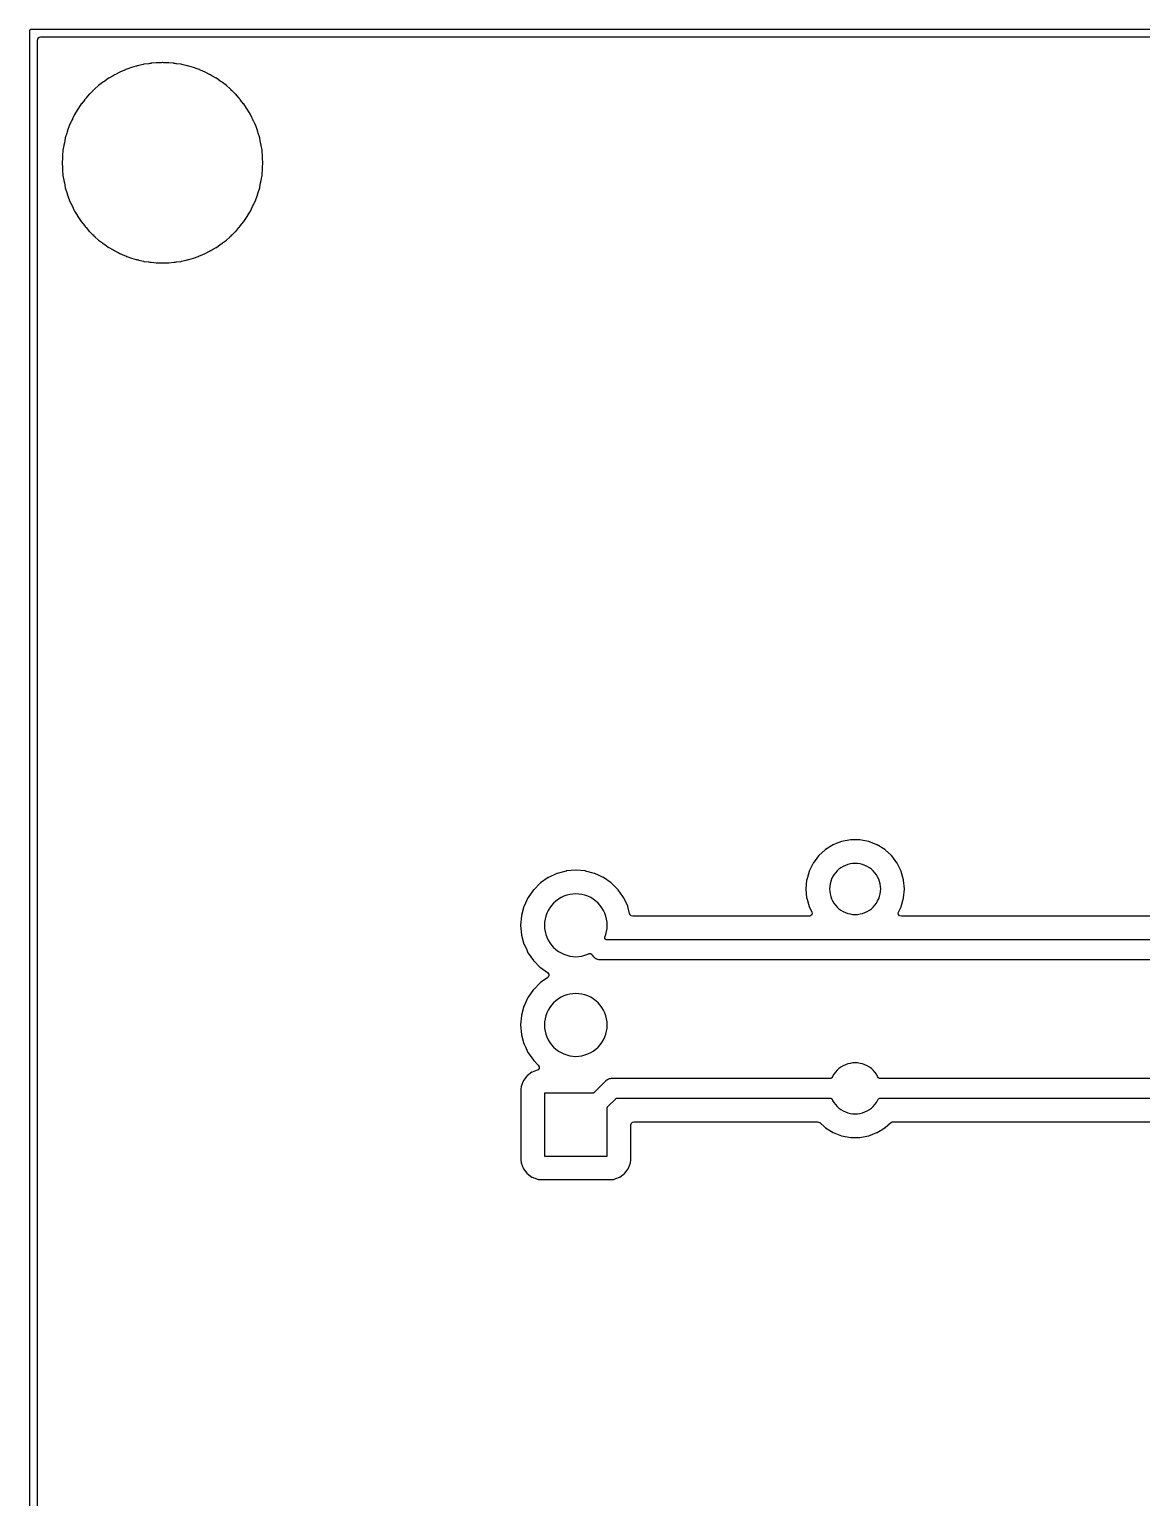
# Model space of a CAD drawing. Header units: metres. Extents: x -562 to 687, y -412 to 337.
# Drawn here: x -562.1 to -278.9, y -37.5 to 336.6 of the extents above; entities that cross this region are included whole.
import ezdxf

# ---------------------------------------------------------------- set-up
doc = ezdxf.new("R2010")
doc.units = ezdxf.units.M

msp = doc.modelspace()

# ---------------------------------------------------------------- linework, layer by layer
for points in [[(686.86, 336.56), (-561.63, 336.56), (-561.65, 336.56), (-561.66, 336.56), (-561.67, 336.56), (-561.68, 336.56), (-561.7, 336.56), (-561.71, 336.55), (-561.72, 336.55), (-561.73, 336.55), (-561.74, 336.55), (-561.76, 336.55), (-561.77, 336.54), (-561.78, 336.54), (-561.79, 336.53), (-561.8, 336.53), (-561.81, 336.53), (-561.83, 336.52), (-561.84, 336.52), (-561.85, 336.51), (-561.86, 336.51), (-561.87, 336.5), (-561.88, 336.5), (-561.89, 336.49), (-561.9, 336.48), (-561.91, 336.48), (-561.92, 336.47), (-561.93, 336.46), (-561.94, 336.45), (-561.95, 336.45), (-561.96, 336.44), (-561.97, 336.43), (-561.98, 336.42), (-561.99, 336.41), (-562, 336.4), (-562, 336.4), (-562.01, 336.39), (-562.02, 336.38), (-562.03, 336.37), (-562.04, 336.36), (-562.04, 336.35), (-562.05, 336.34), (-562.06, 336.33), (-562.06, 336.32), (-562.07, 336.31), (-562.07, 336.3), (-562.08, 336.28), (-562.09, 336.27), (-562.09, 336.26), (-562.1, 336.25), (-562.1, 336.24), (-562.1, 336.23), (-562.11, 336.22), (-562.11, 336.21), (-562.12, 336.19), (-562.12, 336.18), (-562.12, 336.17), (-562.12, 336.16), (-562.13, 336.15), (-562.13, 336.13), (-562.13, 336.12), (-562.13, 336.11), (-562.13, 336.1), (-562.13, 336.08), (-562.13, 336.07), (-562.13, 336.06), (-562.13, -411.14)], [(-560.13, 333.75), (-560.13, -408.85), (-560.06, -409.18), (-559.78, -409.5), (-559.32, -409.64), (683.17, -409.64), (683.51, -409.57), (683.83, -409.29), (683.97, -408.83), (683.98, -402.45), (685.36, 333.76), (685.29, 334.1), (685.01, 334.42), (684.55, 334.56), (-559.34, 334.56), (-559.68, 334.49), (-560, 334.21), (-560.13, 333.75)], [(-553.79, 302.55), (-553.79, 302.55), (-553.79, 302.54), (-553.79, 302.54), (-553.79, 302.53), (-553.71, 301.3), (-553.71, 301.28), (-553.71, 300.99), (-553.71, 300.97), (-553.71, 300.96), (-553.71, 300.94), (-553.71, 300.93), (-553.67, 300.64), (-553.67, 300.62), (-553.59, 299.39), (-553.59, 299.38), (-553.59, 299.37), (-553.59, 299.36), (-553.59, 299.35), (-553.59, 299.35), (-553.59, 299.34), (-553.58, 299.34), (-553.58, 299.33), (-553.58, 299.33), (-553.35, 298.12), (-553.35, 298.09), (-553.31, 297.81), (-553.31, 297.8), (-553.31, 297.78), (-553.3, 297.77), (-553.3, 297.76), (-553.3, 297.76), (-553.3, 297.75), (-553.3, 297.75), (-553.3, 297.75), (-553.3, 297.75), (-553.23, 297.47), (-553.22, 297.45), (-552.99, 296.24), (-552.99, 296.22), (-552.99, 296.2), (-552.98, 296.19), (-552.98, 296.17), (-552.6, 295), (-552.59, 294.98), (-552.52, 294.7), (-552.51, 294.69), (-552.51, 294.68), (-552.51, 294.66), (-552.5, 294.65), (-552.5, 294.65), (-552.5, 294.65), (-552.5, 294.65), (-552.5, 294.65), (-552.5, 294.64), (-552.39, 294.38), (-552.39, 294.35), (-552, 293.18), (-552, 293.17), (-552, 293.17), (-552, 293.16), (-551.99, 293.15), (-551.99, 293.15), (-551.99, 293.14), (-551.99, 293.14), (-551.98, 293.13), (-551.98, 293.12), (-551.46, 292.01), (-551.45, 291.99), (-551.34, 291.72), (-551.34, 291.71), (-551.33, 291.69), (-551.32, 291.68), (-551.32, 291.66), (-551.18, 291.41), (-551.17, 291.39), (-550.79, 290.59), (-550.64, 290.28), (-550.63, 290.26), (-550.63, 290.25), (-550.62, 290.24), (-550.61, 290.22), (-549.95, 289.18), (-549.94, 289.16), (-549.8, 288.91), (-549.8, 288.9), (-549.79, 288.89), (-549.79, 288.89), (-549.79, 288.89), (-549.78, 288.87), (-549.77, 288.87), (-549.77, 288.86), (-549.6, 288.63), (-549.59, 288.61), (-548.93, 287.57), (-548.92, 287.56), (-548.92, 287.56), (-548.92, 287.56), (-548.92, 287.56), (-548.92, 287.56), (-548.91, 287.55), (-548.9, 287.53), (-548.9, 287.52), (-548.89, 287.51), (-548.1, 286.57), (-548.09, 286.55), (-547.92, 286.32), (-547.92, 286.31), (-547.91, 286.3), (-547.91, 286.3), (-547.9, 286.29), (-547.9, 286.29), (-547.9, 286.29), (-547.89, 286.28), (-547.89, 286.27), (-547.88, 286.27), (-547.78, 286.16), (-547.68, 286.06), (-547.67, 286.04), (-547.04, 285.28), (-546.88, 285.09), (-546.87, 285.08), (-546.86, 285.07), (-546.85, 285.06), (-546.84, 285.04), (-545.94, 284.2), (-545.93, 284.18), (-545.73, 283.98), (-545.73, 283.97), (-545.72, 283.97), (-545.72, 283.97), (-545.72, 283.96), (-545.72, 283.96), (-545.71, 283.96), (-545.7, 283.95), (-545.69, 283.94), (-545.68, 283.93), (-545.46, 283.75), (-545.45, 283.73), (-544.55, 282.89), (-544.53, 282.88), (-544.52, 282.87), (-544.51, 282.86), (-544.5, 282.85), (-543.5, 282.13), (-543.48, 282.11), (-543.26, 281.93), (-543.26, 281.93), (-543.26, 281.92), (-543.25, 281.92), (-543.25, 281.92), (-543.25, 281.92), (-543.24, 281.91), (-543.23, 281.91), (-543.22, 281.9), (-543.21, 281.89), (-542.97, 281.74), (-542.95, 281.73), (-542.06, 281.08), (-541.95, 281), (-541.94, 280.99), (-541.93, 280.98), (-541.91, 280.98), (-541.9, 280.97), (-540.82, 280.37), (-540.8, 280.36), (-540.69, 280.29), (-540.56, 280.21), (-540.54, 280.2), (-540.53, 280.19), (-540.52, 280.19), (-540.5, 280.18), (-540.39, 280.13), (-540.24, 280.06), (-540.22, 280.05), (-539.55, 279.67), (-539.14, 279.45), (-539.13, 279.44), (-539.11, 279.44), (-539.1, 279.43), (-539.09, 279.43), (-537.94, 278.97), (-537.92, 278.96), (-537.66, 278.84), (-537.65, 278.84), (-537.65, 278.84), (-537.65, 278.84), (-537.64, 278.83), (-537.63, 278.83), (-537.62, 278.82), (-537.62, 278.82), (-537.62, 278.82), (-537.61, 278.82), (-537.6, 278.82), (-537.33, 278.73), (-537.31, 278.72), (-536.16, 278.27), (-536.15, 278.26), (-536.13, 278.26), (-536.12, 278.25), (-536.1, 278.25), (-534.91, 277.94), (-534.88, 277.93), (-534.8, 277.91), (-534.61, 277.85), (-534.6, 277.84), (-534.58, 277.84), (-534.57, 277.83), (-534.55, 277.83), (-534.38, 277.8), (-534.27, 277.78), (-534.25, 277.77), (-533.05, 277.47), (-533.04, 277.46), (-533.02, 277.46), (-533.01, 277.46), (-532.99, 277.45), (-531.77, 277.3), (-531.75, 277.3), (-531.46, 277.24), (-531.46, 277.24), (-531.44, 277.24), (-531.43, 277.24), (-531.42, 277.24), (-531.42, 277.23), (-531.42, 277.23), (-531.41, 277.23), (-531.4, 277.23), (-531.12, 277.22), (-531.09, 277.21), (-530.45, 277.13), (-529.87, 277.06), (-529.87, 277.06), (-529.86, 277.06), (-529.86, 277.06), (-529.86, 277.06), (-529.86, 277.06), (-529.84, 277.06), (-529.83, 277.06), (-529.82, 277.06), (-529.81, 277.05), (-528.57, 277.05), (-528.55, 277.05), (-528.27, 277.04), (-528.26, 277.04), (-528.25, 277.04), (-528.24, 277.04), (-528.23, 277.04), (-528.23, 277.04), (-528.23, 277.04), (-528.22, 277.04), (-528.21, 277.04), (-528.2, 277.04), (-527.92, 277.05), (-527.89, 277.05), (-526.66, 277.05), (-526.65, 277.06), (-526.63, 277.06), (-526.61, 277.06), (-526.6, 277.06), (-525.38, 277.21), (-525.35, 277.22), (-525.07, 277.23), (-525.06, 277.23), (-525.04, 277.24), (-525.04, 277.24), (-525.04, 277.24), (-525.03, 277.24), (-525.02, 277.24), (-525, 277.24), (-525, 277.24), (-525, 277.24), (-524.72, 277.3), (-524.7, 277.3), (-523.48, 277.45), (-523.46, 277.46), (-523.45, 277.46), (-523.43, 277.46), (-523.41, 277.47), (-522.22, 277.77), (-522.2, 277.78), (-521.92, 277.83), (-521.9, 277.83), (-521.89, 277.84), (-521.87, 277.84), (-521.86, 277.85), (-521.58, 277.93), (-521.56, 277.94), (-520.37, 278.25), (-520.35, 278.25), (-520.34, 278.26), (-520.32, 278.26), (-520.31, 278.27), (-519.16, 278.72), (-519.14, 278.73), (-518.87, 278.82), (-518.85, 278.82), (-518.84, 278.83), (-518.82, 278.83), (-518.81, 278.84), (-518.55, 278.96), (-518.53, 278.97), (-517.38, 279.43), (-517.37, 279.43), (-517.35, 279.44), (-517.34, 279.44), (-517.33, 279.45), (-516.24, 280.05), (-516.22, 280.06), (-515.97, 280.18), (-515.95, 280.19), (-515.94, 280.19), (-515.92, 280.2), (-515.91, 280.21), (-515.67, 280.36), (-515.65, 280.37), (-514.57, 280.97), (-514.55, 280.98), (-514.54, 280.98), (-514.53, 280.99), (-514.52, 281), (-513.52, 281.73), (-513.5, 281.74), (-513.26, 281.89), (-513.24, 281.9), (-513.23, 281.91), (-513.22, 281.92), (-513.21, 281.93), (-512.98, 282.11), (-512.97, 282.13), (-511.97, 282.85), (-511.96, 282.86), (-511.94, 282.87), (-511.93, 282.88), (-511.92, 282.89), (-511.02, 283.73), (-511.01, 283.75), (-510.78, 283.93), (-510.77, 283.94), (-510.76, 283.95), (-510.75, 283.96), (-510.74, 283.98), (-510.54, 284.18), (-510.53, 284.2), (-509.63, 285.04), (-509.62, 285.06), (-509.61, 285.07), (-509.59, 285.08), (-509.58, 285.09), (-508.8, 286.04), (-508.78, 286.06), (-508.59, 286.27), (-508.58, 286.28), (-508.56, 286.29), (-508.55, 286.31), (-508.55, 286.31), (-508.55, 286.32), (-508.38, 286.55), (-508.36, 286.56), (-507.58, 287.51), (-507.57, 287.53), (-507.56, 287.54), (-507.55, 287.55), (-507.54, 287.57), (-506.88, 288.61), (-506.87, 288.62), (-506.7, 288.86), (-506.69, 288.87), (-506.68, 288.88), (-506.67, 288.9), (-506.67, 288.91), (-506.53, 289.16), (-506.52, 289.18), (-505.86, 290.22), (-505.85, 290.24), (-505.84, 290.25), (-505.83, 290.26), (-505.83, 290.28), (-505.3, 291.39), (-505.29, 291.41), (-505.15, 291.66), (-505.15, 291.68), (-505.14, 291.69), (-505.13, 291.71), (-505.13, 291.72), (-505.02, 291.99), (-505.01, 292.01), (-504.49, 293.12), (-504.48, 293.14), (-504.47, 293.15), (-504.47, 293.17), (-504.46, 293.18), (-504.08, 294.35), (-504.07, 294.38), (-503.97, 294.64), (-503.96, 294.66), (-503.96, 294.67), (-503.95, 294.69), (-503.95, 294.7), (-503.88, 294.98), (-503.87, 295), (-503.49, 296.17), (-503.49, 296.19), (-503.48, 296.2), (-503.48, 296.22), (-503.48, 296.24), (-503.24, 297.45), (-503.24, 297.47), (-503.17, 297.75), (-503.16, 297.76), (-503.16, 297.78), (-503.16, 297.79), (-503.16, 297.81), (-503.12, 298.09), (-503.12, 298.12), (-502.89, 299.33), (-502.88, 299.34), (-502.88, 299.34), (-502.88, 299.35), (-502.88, 299.36), (-502.88, 299.37), (-502.88, 299.38), (-502.88, 299.39), (-502.85, 299.88), (-502.8, 300.62), (-502.8, 300.64), (-502.76, 300.93), (-502.76, 300.93), (-502.76, 300.95), (-502.76, 300.97), (-502.76, 300.98), (-502.75, 301.38), (-502.75, 301.4), (-502.68, 302.53), (-502.68, 302.54), (-502.68, 302.56), (-502.68, 302.58), (-502.68, 302.59), (-502.75, 303.72), (-502.75, 303.74), (-502.76, 304.14), (-502.76, 304.15), (-502.76, 304.16), (-502.76, 304.16), (-502.76, 304.18), (-502.76, 304.19), (-502.8, 304.48), (-502.8, 304.5), (-502.84, 305.17), (-502.88, 305.73), (-502.88, 305.74), (-502.88, 305.75), (-502.88, 305.77), (-502.88, 305.78), (-502.88, 305.79), (-502.89, 305.79), (-502.89, 305.79), (-503.12, 307), (-503.12, 307.03), (-503.16, 307.31), (-503.16, 307.33), (-503.16, 307.34), (-503.16, 307.36), (-503.17, 307.37), (-503.24, 307.65), (-503.24, 307.67), (-503.47, 308.87), (-503.48, 308.88), (-503.48, 308.9), (-503.48, 308.92), (-503.49, 308.93), (-503.49, 308.95), (-503.87, 310.12), (-503.88, 310.14), (-503.95, 310.42), (-503.95, 310.43), (-503.95, 310.43), (-503.95, 310.43), (-503.95, 310.43), (-503.96, 310.45), (-503.96, 310.46), (-503.97, 310.47), (-503.97, 310.48), (-504.07, 310.74), (-504.08, 310.77), (-504.42, 311.79), (-504.46, 311.94), (-504.47, 311.95), (-504.47, 311.96), (-504.47, 311.96), (-504.48, 311.97), (-504.48, 311.98), (-504.48, 311.99), (-504.49, 312), (-504.49, 312), (-504.75, 312.56), (-505.01, 313.11), (-505.02, 313.13), (-505.13, 313.4), (-505.13, 313.41), (-505.14, 313.43), (-505.15, 313.44), (-505.15, 313.46), (-505.22, 313.59), (-505.29, 313.71), (-505.3, 313.73), (-505.49, 314.12), (-505.83, 314.84), (-505.83, 314.86), (-505.84, 314.87), (-505.85, 314.88), (-505.86, 314.9), (-506.52, 315.94), (-506.53, 315.96), (-506.67, 316.21), (-506.67, 316.22), (-506.68, 316.24), (-506.69, 316.25), (-506.7, 316.26), (-506.87, 316.49), (-506.88, 316.51), (-507.54, 317.55), (-507.55, 317.56), (-507.55, 317.56), (-507.56, 317.57), (-507.56, 317.58), (-507.57, 317.59), (-507.58, 317.61), (-508.36, 318.55), (-508.38, 318.57), (-508.55, 318.8), (-508.55, 318.81), (-508.56, 318.82), (-508.57, 318.83), (-508.57, 318.83), (-508.57, 318.83), (-508.57, 318.84), (-508.58, 318.85), (-508.59, 318.85), (-508.73, 319), (-508.78, 319.06), (-508.8, 319.08), (-509.58, 320.03), (-509.59, 320.04), (-509.59, 320.04), (-509.59, 320.04), (-509.6, 320.05), (-509.62, 320.06), (-509.63, 320.08), (-510.53, 320.92), (-510.54, 320.94), (-510.55, 320.94), (-510.74, 321.14), (-510.74, 321.15), (-510.74, 321.15), (-510.75, 321.15), (-510.75, 321.16), (-510.75, 321.16), (-510.76, 321.16), (-510.77, 321.17), (-510.78, 321.18), (-510.78, 321.19), (-511.01, 321.37), (-511.02, 321.39), (-511.92, 322.23), (-511.93, 322.24), (-511.94, 322.24), (-511.94, 322.25), (-511.95, 322.26), (-511.95, 322.26), (-511.96, 322.26), (-511.96, 322.26), (-511.97, 322.27), (-511.97, 322.27), (-512.97, 322.99), (-512.99, 323.01), (-513.21, 323.19), (-513.21, 323.2), (-513.22, 323.2), (-513.23, 323.21), (-513.23, 323.21), (-513.23, 323.21), (-513.24, 323.22), (-513.24, 323.22), (-513.25, 323.22), (-513.26, 323.23), (-513.5, 323.38), (-513.52, 323.39), (-514.52, 324.12), (-514.53, 324.13), (-514.54, 324.14), (-514.55, 324.14), (-514.57, 324.15), (-515.65, 324.75), (-515.67, 324.76), (-515.9, 324.91), (-515.91, 324.91), (-515.91, 324.91), (-515.92, 324.92), (-515.93, 324.92), (-515.93, 324.92), (-515.94, 324.93), (-515.95, 324.93), (-515.96, 324.94), (-515.97, 324.94), (-516.22, 325.06), (-516.25, 325.07), (-517.33, 325.67), (-517.34, 325.67), (-517.35, 325.68), (-517.36, 325.68), (-517.37, 325.69), (-517.38, 325.69), (-517.38, 325.69), (-517.38, 325.69), (-518.53, 326.15), (-518.55, 326.16), (-518.81, 326.28), (-518.82, 326.28), (-518.82, 326.29), (-518.83, 326.29), (-518.84, 326.29), (-518.84, 326.29), (-518.84, 326.29), (-518.85, 326.3), (-518.86, 326.3), (-518.87, 326.3), (-519.14, 326.39), (-519.16, 326.4), (-520.31, 326.85), (-520.32, 326.86), (-520.34, 326.86), (-520.35, 326.87), (-520.37, 326.87), (-521.56, 327.18), (-521.58, 327.19), (-521.86, 327.27), (-521.87, 327.28), (-521.89, 327.28), (-521.9, 327.29), (-521.92, 327.29), (-522.2, 327.34), (-522.22, 327.35), (-523.41, 327.65), (-523.43, 327.66), (-523.45, 327.66), (-523.46, 327.66), (-523.48, 327.67), (-524.7, 327.82), (-524.72, 327.82), (-525, 327.88), (-525.01, 327.88), (-525.02, 327.88), (-525.02, 327.88), (-525.02, 327.88), (-525.03, 327.88), (-525.04, 327.88), (-525.04, 327.88), (-525.05, 327.89), (-525.06, 327.89), (-525.06, 327.89), (-525.07, 327.89), (-525.35, 327.9), (-525.38, 327.91), (-526.6, 328.06), (-526.61, 328.06), (-526.63, 328.06), (-526.64, 328.06), (-526.66, 328.06), (-527.89, 328.06), (-527.92, 328.07), (-528.16, 328.08), (-528.2, 328.08), (-528.21, 328.08), (-528.22, 328.08), (-528.23, 328.08), (-528.23, 328.08), (-528.23, 328.08), (-528.24, 328.08), (-528.25, 328.08), (-528.26, 328.08), (-528.27, 328.08), (-528.31, 328.08), (-528.55, 328.07), (-528.57, 328.06), (-529.81, 328.06), (-529.82, 328.06), (-529.83, 328.06), (-529.84, 328.06), (-529.85, 328.06), (-529.85, 328.06), (-529.85, 328.06), (-529.86, 328.06), (-529.86, 328.06), (-529.87, 328.06), (-531.09, 327.91), (-531.12, 327.9), (-531.4, 327.89), (-531.41, 327.89), (-531.42, 327.89), (-531.42, 327.88), (-531.43, 327.88), (-531.43, 327.88), (-531.44, 327.88), (-531.45, 327.88), (-531.46, 327.88), (-531.46, 327.88), (-531.75, 327.82), (-531.77, 327.82), (-532.99, 327.67), (-533, 327.67), (-533.01, 327.66), (-533.02, 327.66), (-533.03, 327.66), (-533.04, 327.66), (-533.05, 327.65), (-534.25, 327.35), (-534.27, 327.34), (-534.55, 327.29), (-534.56, 327.29), (-534.56, 327.29), (-534.57, 327.29), (-534.58, 327.28), (-534.58, 327.28), (-534.59, 327.28), (-534.6, 327.28), (-534.6, 327.28), (-534.61, 327.27), (-534.71, 327.24), (-534.88, 327.19), (-534.91, 327.18), (-536.1, 326.87), (-536.12, 326.87), (-536.13, 326.86), (-536.15, 326.86), (-536.16, 326.85), (-537.31, 326.4), (-537.33, 326.39), (-537.6, 326.3), (-537.61, 326.3), (-537.62, 326.3), (-537.62, 326.3), (-537.63, 326.29), (-537.63, 326.29), (-537.64, 326.29), (-537.64, 326.29), (-537.65, 326.28), (-537.66, 326.28), (-537.92, 326.16), (-537.94, 326.15), (-539.09, 325.69), (-539.1, 325.69), (-539.11, 325.68), (-539.13, 325.68), (-539.14, 325.67), (-540.22, 325.07), (-540.24, 325.06), (-540.5, 324.94), (-540.51, 324.94), (-540.52, 324.94), (-540.52, 324.93), (-540.53, 324.93), (-540.53, 324.93), (-540.54, 324.92), (-540.54, 324.92), (-540.55, 324.92), (-540.56, 324.91), (-540.8, 324.76), (-540.82, 324.75), (-541.9, 324.15), (-541.91, 324.15), (-541.92, 324.14), (-541.93, 324.13), (-541.94, 324.13), (-541.95, 324.12), (-541.95, 324.12), (-541.95, 324.12), (-542.95, 323.39), (-542.97, 323.38), (-543.21, 323.23), (-543.22, 323.22), (-543.22, 323.22), (-543.23, 323.21), (-543.24, 323.21), (-543.24, 323.21), (-543.24, 323.2), (-543.25, 323.2), (-543.26, 323.2), (-543.26, 323.19), (-543.48, 323.01), (-543.5, 322.99), (-544.5, 322.27), (-544.51, 322.26), (-544.51, 322.26), (-544.52, 322.25), (-544.53, 322.24), (-544.54, 322.24), (-544.54, 322.23), (-544.55, 322.23), (-544.55, 322.23), (-545.44, 321.39), (-545.46, 321.37), (-545.68, 321.19), (-545.69, 321.18), (-545.69, 321.18), (-545.7, 321.17), (-545.7, 321.17), (-545.7, 321.17), (-545.71, 321.16), (-545.72, 321.16), (-545.72, 321.15), (-545.73, 321.14), (-545.8, 321.07), (-545.93, 320.94), (-545.94, 320.92), (-546.84, 320.08), (-546.85, 320.06), (-546.86, 320.05), (-546.87, 320.04), (-546.88, 320.03), (-547.67, 319.08), (-547.68, 319.06), (-547.78, 318.96), (-547.88, 318.85), (-547.89, 318.85), (-547.89, 318.84), (-547.89, 318.84), (-547.9, 318.83), (-547.9, 318.83), (-547.91, 318.83), (-547.91, 318.82), (-547.92, 318.81), (-547.92, 318.8), (-548.09, 318.57), (-548.1, 318.55), (-548.89, 317.61), (-548.89, 317.6), (-548.9, 317.59), (-548.91, 317.58), (-548.91, 317.58), (-548.91, 317.58), (-548.91, 317.57), (-548.92, 317.57), (-548.92, 317.56), (-548.93, 317.55), (-549.59, 316.51), (-549.6, 316.49), (-549.77, 316.26), (-549.78, 316.25), (-549.78, 316.24), (-549.79, 316.23), (-549.8, 316.22), (-549.8, 316.22), (-549.8, 316.22), (-549.8, 316.21), (-549.8, 316.21), (-549.8, 316.21), (-549.94, 315.96), (-549.95, 315.94), (-550.61, 314.9), (-550.62, 314.88), (-550.63, 314.87), (-550.63, 314.86), (-550.64, 314.84), (-551.17, 313.73), (-551.18, 313.71), (-551.19, 313.69), (-551.31, 313.46), (-551.32, 313.45), (-551.32, 313.45), (-551.32, 313.44), (-551.32, 313.44), (-551.32, 313.44), (-551.33, 313.43), (-551.33, 313.43), (-551.33, 313.42), (-551.33, 313.42), (-551.33, 313.42), (-551.34, 313.41), (-551.34, 313.41), (-551.34, 313.4), (-551.45, 313.13), (-551.46, 313.11), (-551.98, 312), (-551.99, 311.99), (-551.99, 311.98), (-551.99, 311.96), (-552, 311.95), (-552, 311.95), (-552, 311.95), (-552, 311.95), (-552, 311.94), (-552, 311.94), (-552.39, 310.77), (-552.39, 310.74), (-552.5, 310.48), (-552.5, 310.47), (-552.5, 310.47), (-552.5, 310.47), (-552.5, 310.46), (-552.5, 310.46), (-552.51, 310.45), (-552.51, 310.44), (-552.52, 310.43), (-552.52, 310.42), (-552.59, 310.14), (-552.6, 310.12), (-552.98, 308.95), (-552.98, 308.94), (-552.98, 308.93), (-552.98, 308.92), (-552.99, 308.91), (-552.99, 308.9), (-552.99, 308.89), (-552.99, 308.88), (-552.99, 308.88), (-553.22, 307.67), (-553.23, 307.65), (-553.3, 307.37), (-553.3, 307.36), (-553.3, 307.36), (-553.31, 307.35), (-553.31, 307.34), (-553.31, 307.34), (-553.31, 307.33), (-553.31, 307.32), (-553.31, 307.32), (-553.31, 307.31), (-553.35, 307.03), (-553.35, 307), (-553.58, 305.79), (-553.58, 305.79), (-553.59, 305.78), (-553.59, 305.77), (-553.59, 305.76), (-553.59, 305.76), (-553.59, 305.75), (-553.59, 305.74), (-553.59, 305.74), (-553.59, 305.73), (-553.67, 304.5), (-553.67, 304.48), (-553.71, 304.19), (-553.71, 304.18), (-553.71, 304.16), (-553.71, 304.15), (-553.71, 304.13), (-553.71, 303.84), (-553.71, 303.82), (-553.79, 302.59), (-553.79, 302.58), (-553.79, 302.58), (-553.79, 302.57), (-553.79, 302.56), (-553.79, 302.56), (-553.79, 302.55)], [(-183.45, 110.57), (-340.09, 110.57), (-340.55, 110.7), (-340.82, 111.01), (-340.88, 111.44), (-340.81, 111.67), (-340.16, 112.96), (-340.16, 112.97), (-340.16, 112.98), (-340.15, 112.99), (-340.15, 113), (-340.14, 113.01), (-340.14, 113.02), (-340.14, 113.03), (-340.13, 113.04), (-340.13, 113.05), (-339.52, 115.19), (-339.52, 115.2), (-339.52, 115.21), (-339.51, 115.22), (-339.51, 115.23), (-339.51, 115.24), (-339.51, 115.26), (-339.51, 115.27), (-339.5, 115.28), (-339.3, 117.49), (-339.3, 117.51), (-339.3, 117.52), (-339.3, 117.53), (-339.3, 117.54), (-339.3, 117.55), (-339.3, 117.56), (-339.3, 117.57), (-339.3, 117.59), (-339.5, 119.8), (-339.51, 119.81), (-339.51, 119.82), (-339.51, 119.84), (-339.51, 119.85), (-339.51, 119.86), (-339.52, 119.87), (-339.52, 119.88), (-339.52, 119.89), (-340.13, 122.03), (-340.13, 122.04), (-340.14, 122.05), (-340.14, 122.06), (-340.14, 122.07), (-340.15, 122.08), (-340.15, 122.09), (-340.15, 122.09), (-340.16, 122.1), (-340.16, 122.1), (-340.16, 122.11), (-340.16, 122.11), (-340.16, 122.11), (-340.16, 122.12), (-341.16, 124.11), (-341.16, 124.12), (-341.17, 124.13), (-341.17, 124.14), (-341.18, 124.15), (-341.18, 124.15), (-341.19, 124.16), (-341.19, 124.17), (-341.2, 124.18), (-341.2, 124.19), (-342.55, 125.96), (-342.55, 125.97), (-342.56, 125.98), (-342.57, 125.99), (-342.57, 126), (-342.58, 126.01), (-342.59, 126.02), (-342.6, 126.02), (-342.61, 126.03), (-344.25, 127.53), (-344.26, 127.53), (-344.27, 127.54), (-344.28, 127.55), (-344.29, 127.56), (-344.3, 127.57), (-344.31, 127.58), (-344.33, 127.59), (-346.22, 128.76), (-346.23, 128.77), (-346.24, 128.77), (-346.25, 128.78), (-346.27, 128.79), (-346.28, 128.79), (-346.29, 128.8), (-346.3, 128.8), (-346.3, 128.8), (-348.37, 129.6), (-348.38, 129.61), (-348.4, 129.61), (-348.41, 129.61), (-348.42, 129.62), (-348.43, 129.62), (-348.44, 129.62), (-348.45, 129.63), (-348.46, 129.63), (-350.65, 130.04), (-350.66, 130.04), (-350.67, 130.04), (-350.68, 130.04), (-350.7, 130.04), (-350.71, 130.04), (-350.72, 130.04), (-350.73, 130.04), (-350.74, 130.05), (-352.97, 130.05), (-352.98, 130.04), (-352.99, 130.04), (-353, 130.04), (-353.01, 130.04), (-353.02, 130.04), (-353.04, 130.04), (-353.05, 130.04), (-353.06, 130.04), (-355.25, 129.63), (-355.26, 129.63), (-355.27, 129.62), (-355.28, 129.62), (-355.29, 129.62), (-355.3, 129.61), (-355.31, 129.61), (-355.32, 129.61), (-355.33, 129.6), (-356.65, 129.09), (-357.41, 128.8), (-357.41, 128.8), (-357.43, 128.79), (-357.44, 128.79), (-357.45, 128.78), (-357.47, 128.77), (-357.48, 128.77), (-357.49, 128.76), (-359.38, 127.59), (-359.39, 127.58), (-359.41, 127.57), (-359.42, 127.56), (-359.43, 127.55), (-359.44, 127.54), (-359.45, 127.53), (-359.46, 127.53), (-359.46, 127.53), (-361.1, 126.03), (-361.11, 126.02), (-361.12, 126.02), (-361.13, 126.01), (-361.13, 126), (-361.14, 125.99), (-361.15, 125.98), (-361.16, 125.97), (-361.16, 125.96), (-362.5, 124.19), (-362.51, 124.18), (-362.52, 124.17), (-362.52, 124.16), (-362.53, 124.15), (-362.53, 124.15), (-362.53, 124.14), (-362.54, 124.13), (-362.55, 124.12), (-362.55, 124.11), (-363.54, 122.12), (-363.55, 122.11), (-363.55, 122.1), (-363.56, 122.09), (-363.56, 122.08), (-363.56, 122.08), (-363.57, 122.07), (-363.57, 122.06), (-363.57, 122.04), (-363.58, 122.03), (-364.19, 119.89), (-364.19, 119.88), (-364.19, 119.87), (-364.19, 119.86), (-364.2, 119.85), (-364.2, 119.84), (-364.2, 119.82), (-364.2, 119.81), (-364.2, 119.8), (-364.41, 117.59), (-364.41, 117.57), (-364.41, 117.56), (-364.41, 117.55), (-364.41, 117.54), (-364.41, 117.54), (-364.41, 117.53), (-364.41, 117.52), (-364.41, 117.51), (-364.41, 117.49), (-364.2, 115.28), (-364.2, 115.27), (-364.2, 115.26), (-364.2, 115.24), (-364.2, 115.23), (-364.19, 115.22), (-364.19, 115.21), (-364.19, 115.2), (-364.19, 115.19), (-364.19, 115.19), (-364.19, 115.19), (-364.19, 115.19), (-364.19, 115.19), (-363.58, 113.05), (-363.57, 113.04), (-363.57, 113.02), (-363.57, 113.01), (-363.56, 113), (-363.56, 113), (-363.56, 112.99), (-363.55, 112.98), (-363.55, 112.97), (-363.54, 112.96), (-362.92, 111.7), (-362.83, 111.23), (-362.99, 110.85), (-363.35, 110.6), (-363.59, 110.57), (-408.44, 110.57), (-408.91, 110.7), (-409.21, 111.05), (-409.24, 111.13), (-409.29, 111.32), (-409.75, 113.06), (-409.75, 113.07), (-409.76, 113.08), (-409.76, 113.09), (-409.77, 113.1), (-409.77, 113.11), (-409.77, 113.12), (-409.78, 113.13), (-409.78, 113.14), (-410.78, 115.28), (-410.79, 115.29), (-410.79, 115.3), (-410.8, 115.31), (-410.8, 115.32), (-410.81, 115.33), (-410.81, 115.34), (-410.82, 115.35), (-410.82, 115.36), (-411, 115.61), (-412.18, 117.29), (-412.19, 117.3), (-412.19, 117.31), (-412.2, 117.32), (-412.21, 117.33), (-412.21, 117.33), (-412.22, 117.34), (-412.23, 117.35), (-412.24, 117.36), (-413.91, 119.03), (-413.91, 119.04), (-413.92, 119.04), (-413.93, 119.05), (-413.94, 119.06), (-413.94, 119.06), (-413.95, 119.07), (-413.96, 119.08), (-413.97, 119.08), (-413.97, 119.08), (-413.97, 119.08), (-413.97, 119.08), (-413.97, 119.08), (-413.97, 119.08), (-415.91, 120.44), (-415.92, 120.45), (-415.94, 120.46), (-415.96, 120.47), (-415.97, 120.48), (-415.97, 120.48), (-415.98, 120.48), (-415.98, 120.48), (-415.98, 120.48), (-415.98, 120.48), (-417.17, 121.04), (-418.13, 121.48), (-418.14, 121.49), (-418.15, 121.49), (-418.16, 121.5), (-418.16, 121.5), (-418.17, 121.5), (-418.18, 121.5), (-418.2, 121.51), (-418.21, 121.51), (-420.49, 122.12), (-420.5, 122.13), (-420.51, 122.13), (-420.51, 122.13), (-420.52, 122.13), (-420.52, 122.13), (-420.54, 122.13), (-420.55, 122.14), (-420.56, 122.14), (-420.58, 122.14), (-422.93, 122.34), (-422.94, 122.35), (-422.95, 122.35), (-422.96, 122.35), (-422.97, 122.35), (-422.97, 122.35), (-422.98, 122.35), (-423, 122.35), (-423.01, 122.35), (-423.02, 122.34), (-425.37, 122.14), (-425.39, 122.14), (-425.4, 122.14), (-425.41, 122.13), (-425.43, 122.13), (-425.43, 122.13), (-425.43, 122.13), (-425.44, 122.13), (-425.45, 122.13), (-425.46, 122.12), (-427.74, 121.51), (-427.75, 121.51), (-427.76, 121.51), (-427.77, 121.5), (-427.78, 121.5), (-427.79, 121.5), (-427.8, 121.49), (-427.8, 121.49), (-427.81, 121.49), (-427.81, 121.49), (-427.82, 121.49), (-427.82, 121.48), (-427.82, 121.48), (-427.82, 121.48), (-429.96, 120.48), (-429.97, 120.48), (-429.97, 120.48), (-429.97, 120.48), (-429.98, 120.48), (-429.98, 120.48), (-429.99, 120.47), (-430.01, 120.46), (-430.02, 120.45), (-430.04, 120.44), (-431.97, 119.08), (-431.98, 119.08), (-431.99, 119.07), (-432, 119.06), (-432.01, 119.06), (-432.02, 119.05), (-432.03, 119.04), (-432.03, 119.04), (-432.04, 119.03), (-433.71, 117.36), (-433.72, 117.35), (-433.73, 117.34), (-433.73, 117.33), (-433.74, 117.33), (-433.75, 117.32), (-433.76, 117.31), (-433.76, 117.3), (-433.77, 117.29), (-435.12, 115.36), (-435.13, 115.34), (-435.14, 115.32), (-435.15, 115.31), (-435.16, 115.29), (-435.16, 115.29), (-435.16, 115.29), (-435.16, 115.29), (-435.17, 115.28), (-435.17, 115.28), (-436.17, 113.14), (-436.17, 113.14), (-436.17, 113.13), (-436.17, 113.13), (-436.17, 113.13), (-436.17, 113.13), (-436.17, 113.12), (-436.18, 113.11), (-436.18, 113.1), (-436.18, 113.09), (-436.19, 113.08), (-436.19, 113.07), (-436.19, 113.07), (-436.2, 113.06), (-436.81, 110.77), (-436.81, 110.77), (-436.81, 110.76), (-436.81, 110.75), (-436.81, 110.74), (-436.81, 110.74), (-436.82, 110.73), (-436.82, 110.71), (-436.82, 110.7), (-436.82, 110.69), (-437.03, 108.33), (-437.03, 108.32), (-437.03, 108.31), (-437.03, 108.3), (-437.03, 108.29), (-437.03, 108.29), (-437.03, 108.28), (-437.03, 108.27), (-437.03, 108.26), (-437.03, 108.25), (-436.82, 105.89), (-436.82, 105.88), (-436.82, 105.87), (-436.82, 105.85), (-436.81, 105.84), (-436.81, 105.84), (-436.81, 105.83), (-436.81, 105.82), (-436.81, 105.81), (-436.81, 105.81), (-436.2, 103.52), (-436.19, 103.51), (-436.19, 103.5), (-436.19, 103.49), (-436.18, 103.48), (-436.18, 103.48), (-436.18, 103.46), (-436.17, 103.45), (-436.17, 103.44), (-435.5, 102.02), (-435.17, 101.3), (-435.17, 101.3), (-435.16, 101.29), (-435.16, 101.29), (-435.16, 101.29), (-435.16, 101.29), (-435.15, 101.27), (-435.14, 101.26), (-435.13, 101.24), (-435.12, 101.22), (-433.77, 99.29), (-433.77, 99.29), (-433.77, 99.29), (-433.77, 99.29), (-433.77, 99.29), (-433.77, 99.29), (-433.76, 99.28), (-433.75, 99.27), (-433.75, 99.26), (-433.74, 99.25), (-433.73, 99.24), (-433.73, 99.24), (-433.72, 99.23), (-433.71, 99.22), (-432.04, 97.55), (-432.03, 97.54), (-432.03, 97.54), (-432.02, 97.53), (-432.01, 97.52), (-432.01, 97.52), (-432, 97.51), (-431.99, 97.51), (-431.98, 97.5), (-431.97, 97.5), (-430.18, 96.24), (-429.88, 95.86), (-429.84, 95.46), (-430.04, 95.05), (-430.14, 94.97), (-431.97, 93.68), (-431.98, 93.68), (-431.99, 93.67), (-432, 93.66), (-432.01, 93.66), (-432.02, 93.65), (-432.03, 93.64), (-432.03, 93.64), (-432.04, 93.63), (-433.71, 91.96), (-433.72, 91.95), (-433.73, 91.94), (-433.73, 91.93), (-433.74, 91.93), (-433.75, 91.92), (-433.76, 91.91), (-433.76, 91.9), (-433.77, 91.89), (-435.12, 89.96), (-435.13, 89.94), (-435.14, 89.92), (-435.15, 89.91), (-435.16, 89.89), (-435.16, 89.89), (-435.16, 89.89), (-435.16, 89.89), (-435.17, 89.88), (-435.17, 89.88), (-436.17, 87.74), (-436.17, 87.74), (-436.17, 87.73), (-436.17, 87.73), (-436.17, 87.73), (-436.17, 87.73), (-436.17, 87.72), (-436.18, 87.71), (-436.18, 87.7), (-436.18, 87.69), (-436.19, 87.68), (-436.19, 87.67), (-436.19, 87.67), (-436.2, 87.66), (-436.81, 85.37), (-436.81, 85.37), (-436.81, 85.36), (-436.81, 85.35), (-436.81, 85.34), (-436.81, 85.34), (-436.82, 85.33), (-436.82, 85.31), (-436.82, 85.3), (-436.82, 85.29), (-437.03, 82.93), (-437.03, 82.92), (-437.03, 82.91), (-437.03, 82.9), (-437.03, 82.89), (-437.03, 82.89), (-437.03, 82.88), (-437.03, 82.87), (-437.03, 82.86), (-437.03, 82.85), (-436.82, 80.49), (-436.82, 80.48), (-436.82, 80.47), (-436.82, 80.45), (-436.81, 80.44), (-436.81, 80.44), (-436.81, 80.43), (-436.81, 80.42), (-436.81, 80.41), (-436.81, 80.41), (-436.2, 78.12), (-436.19, 78.11), (-436.19, 78.1), (-436.19, 78.09), (-436.18, 78.08), (-436.18, 78.08), (-436.18, 78.06), (-436.17, 78.05), (-436.17, 78.04), (-435.83, 77.32), (-435.17, 75.9), (-435.17, 75.9), (-435.16, 75.89), (-435.16, 75.89), (-435.16, 75.89), (-435.16, 75.89), (-435.15, 75.87), (-435.14, 75.86), (-435.13, 75.84), (-435.12, 75.82), (-434.2, 74.51), (-433.77, 73.89), (-433.76, 73.88), (-433.76, 73.87), (-433.75, 73.86), (-433.74, 73.86), (-433.74, 73.86), (-433.74, 73.85), (-433.73, 73.84), (-433.72, 73.83), (-433.71, 73.82), (-432.54, 72.65), (-432.31, 72.23), (-432.34, 71.83), (-432.61, 71.47), (-432.79, 71.37), (-434.07, 70.9), (-434.08, 70.89), (-434.09, 70.89), (-434.1, 70.88), (-434.11, 70.88), (-434.12, 70.87), (-434.13, 70.87), (-434.14, 70.86), (-434.15, 70.86), (-434.15, 70.86), (-434.17, 70.85), (-434.18, 70.84), (-434.19, 70.84), (-434.2, 70.83), (-435.35, 69.97), (-435.36, 69.95), (-435.38, 69.94), (-435.39, 69.93), (-435.4, 69.92), (-435.4, 69.92), (-435.42, 69.91), (-435.43, 69.89), (-435.44, 69.88), (-435.45, 69.87), (-436.31, 68.71), (-436.32, 68.7), (-436.33, 68.69), (-436.34, 68.67), (-436.35, 68.66), (-436.35, 68.66), (-436.35, 68.65), (-436.36, 68.64), (-436.36, 68.63), (-436.36, 68.63), (-436.37, 68.62), (-436.37, 68.61), (-436.38, 68.6), (-436.38, 68.59), (-436.88, 67.24), (-436.89, 67.23), (-436.89, 67.22), (-436.89, 67.21), (-436.9, 67.2), (-436.9, 67.19), (-436.9, 67.18), (-436.9, 67.17), (-436.91, 67.16), (-436.91, 67.15), (-436.91, 67.14), (-436.91, 67.13), (-436.91, 67.12), (-436.96, 66.66), (-436.98, 66.52), (-436.98, 66.52), (-436.98, 66.52), (-436.98, 66.51), (-436.98, 66.51), (-436.98, 66.51), (-436.98, 66.5), (-436.98, 66.49), (-436.98, 66.48), (-436.98, 66.47), (-436.98, 48.51), (-436.98, 48.5), (-436.98, 48.49), (-436.98, 48.48), (-436.98, 48.47), (-436.98, 48.46), (-436.98, 48.46), (-436.98, 48.46), (-436.91, 47.86), (-436.91, 47.85), (-436.91, 47.84), (-436.91, 47.83), (-436.91, 47.82), (-436.9, 47.81), (-436.9, 47.8), (-436.9, 47.79), (-436.9, 47.78), (-436.89, 47.77), (-436.89, 47.76), (-436.89, 47.75), (-436.88, 47.74), (-436.38, 46.39), (-436.38, 46.38), (-436.37, 46.37), (-436.37, 46.36), (-436.36, 46.35), (-436.36, 46.35), (-436.36, 46.34), (-436.35, 46.33), (-436.35, 46.32), (-436.35, 46.32), (-436.34, 46.31), (-436.33, 46.29), (-436.32, 46.28), (-436.31, 46.27), (-435.45, 45.11), (-435.44, 45.1), (-435.43, 45.09), (-435.42, 45.07), (-435.4, 45.06), (-435.4, 45.06), (-435.39, 45.05), (-435.38, 45.04), (-435.36, 45.03), (-435.35, 45.01), (-434.2, 44.15), (-434.18, 44.14), (-434.17, 44.13), (-434.16, 44.13), (-434.15, 44.12), (-434.15, 44.12), (-434.14, 44.11), (-434.13, 44.11), (-434.12, 44.1), (-434.11, 44.1), (-434.1, 44.1), (-434.09, 44.09), (-434.08, 44.09), (-434.07, 44.08), (-432.72, 43.58), (-432.72, 43.58), (-432.71, 43.58), (-432.7, 43.57), (-432.69, 43.57), (-432.67, 43.57), (-432.66, 43.56), (-432.65, 43.56), (-432.64, 43.56), (-432.63, 43.56), (-432.61, 43.55), (-432.6, 43.55), (-432.53, 43.54), (-432.01, 43.49), (-431.99, 43.49), (-431.98, 43.49), (-431.97, 43.49), (-431.95, 43.48), (-414, 43.48), (-413.98, 43.49), (-413.97, 43.49), (-413.96, 43.49), (-413.94, 43.49), (-413.35, 43.55), (-413.34, 43.55), (-413.33, 43.55), (-413.31, 43.56), (-413.3, 43.56), (-413.29, 43.56), (-413.28, 43.56), (-413.27, 43.56), (-413.26, 43.57), (-413.25, 43.57), (-413.24, 43.57), (-413.23, 43.58), (-413.22, 43.58), (-411.88, 44.08), (-411.86, 44.09), (-411.85, 44.09), (-411.84, 44.1), (-411.83, 44.1), (-411.82, 44.11), (-411.81, 44.11), (-411.8, 44.12), (-411.79, 44.13), (-411.78, 44.13), (-411.77, 44.14), (-411.76, 44.14), (-411.75, 44.15), (-410.6, 45.01), (-410.59, 45.02), (-410.58, 45.03), (-410.57, 45.04), (-410.56, 45.04), (-410.55, 45.05), (-410.54, 45.06), (-410.54, 45.07), (-410.53, 45.08), (-410.52, 45.09), (-410.51, 45.1), (-410.51, 45.11), (-410.5, 45.11), (-409.64, 46.27), (-409.63, 46.28), (-409.62, 46.29), (-409.62, 46.3), (-409.61, 46.31), (-409.6, 46.32), (-409.6, 46.33), (-409.59, 46.34), (-409.59, 46.35), (-409.58, 46.36), (-409.58, 46.37), (-409.57, 46.38), (-409.57, 46.39), (-409.06, 47.74), (-409.06, 47.75), (-409.06, 47.76), (-409.05, 47.77), (-409.05, 47.78), (-409.05, 47.79), (-409.05, 47.8), (-409.04, 47.81), (-409.04, 47.82), (-409.04, 47.83), (-409.04, 47.84), (-409.04, 47.85), (-409.04, 47.86), (-408.97, 48.46), (-408.97, 48.47), (-408.97, 48.48), (-408.97, 48.5), (-408.97, 48.51), (-408.97, 57.42), (-408.83, 57.88), (-408.51, 58.16), (-408.18, 58.23), (-361.44, 58.23), (-360.93, 58.08), (-360.86, 58.03), (-359.46, 56.75), (-359.45, 56.74), (-359.44, 56.73), (-359.43, 56.73), (-359.42, 56.72), (-359.41, 56.71), (-359.4, 56.71), (-359.4, 56.7), (-359.4, 56.7), (-359.39, 56.7), (-359.38, 56.69), (-357.49, 55.52), (-357.48, 55.52), (-357.47, 55.51), (-357.46, 55.51), (-357.45, 55.5), (-357.45, 55.5), (-357.44, 55.5), (-357.43, 55.49), (-357.42, 55.49), (-357.41, 55.48), (-355.33, 54.68), (-355.32, 54.67), (-355.31, 54.67), (-355.3, 54.67), (-355.29, 54.66), (-355.28, 54.66), (-355.27, 54.66), (-355.26, 54.65), (-355.25, 54.65), (-353.06, 54.24), (-353.05, 54.24), (-353.04, 54.24), (-353.02, 54.24), (-353.01, 54.24), (-353, 54.24), (-352.99, 54.24), (-352.98, 54.24), (-352.97, 54.23), (-350.74, 54.23), (-350.73, 54.24), (-350.72, 54.24), (-350.71, 54.24), (-350.7, 54.24), (-350.68, 54.24), (-350.67, 54.24), (-350.66, 54.24), (-350.65, 54.24), (-348.46, 54.65), (-348.45, 54.65), (-348.44, 54.66), (-348.43, 54.66), (-348.42, 54.66), (-348.41, 54.67), (-348.4, 54.67), (-348.38, 54.67), (-348.37, 54.68), (-346.3, 55.48), (-346.29, 55.49), (-346.28, 55.49), (-346.27, 55.49), (-346.26, 55.5), (-346.25, 55.51), (-346.24, 55.51), (-346.23, 55.52), (-346.22, 55.52), (-344.33, 56.69), (-344.32, 56.7), (-344.31, 56.71), (-344.3, 56.71), (-344.29, 56.72), (-344.28, 56.73), (-344.27, 56.73), (-344.26, 56.74), (-344.25, 56.75), (-342.89, 57.99), (-342.41, 58.23), (-342.31, 58.23), (-183.79, 58.23)], [(-351.85, 111.04), (-351.22, 111.07), (-350.59, 111.17), (-349.97, 111.32), (-349.37, 111.54), (-348.79, 111.81), (-348.24, 112.14), (-347.73, 112.52), (-347.26, 112.94), (-346.83, 113.42), (-346.45, 113.93), (-346.12, 114.48), (-345.85, 115.05), (-345.63, 115.65), (-345.48, 116.27), (-345.39, 116.9), (-345.35, 117.54), (-345.39, 118.18), (-345.48, 118.81), (-345.63, 119.43), (-345.85, 120.03), (-346.12, 120.6), (-346.45, 121.15), (-346.83, 121.66), (-347.26, 122.14), (-347.73, 122.56), (-348.24, 122.94), (-348.79, 123.27), (-349.37, 123.54), (-349.97, 123.76), (-350.59, 123.91), (-351.22, 124.01), (-351.85, 124.04), (-352.49, 124.01), (-353.12, 123.91), (-353.74, 123.76), (-354.34, 123.54), (-354.92, 123.27), (-355.46, 122.94), (-355.98, 122.56), (-356.45, 122.14), (-356.88, 121.66), (-357.26, 121.15), (-357.59, 120.6), (-357.86, 120.03), (-358.07, 119.43), (-358.23, 118.81), (-358.32, 118.18), (-358.35, 117.54), (-358.32, 116.9), (-358.23, 116.27), (-358.07, 115.65), (-357.86, 115.05), (-357.59, 114.48), (-357.26, 113.93), (-356.88, 113.42), (-356.45, 112.94), (-355.98, 112.52), (-355.46, 112.14), (-354.92, 111.81), (-354.34, 111.54), (-353.74, 111.32), (-353.12, 111.17), (-352.49, 111.07), (-351.85, 111.04)], [(-176.84, 104.56), (-415.11, 104.56), (-415.12, 104.56), (-415.14, 104.56), (-415.15, 104.56), (-415.16, 104.56), (-415.18, 104.57), (-415.19, 104.57), (-415.2, 104.57), (-415.21, 104.57), (-415.22, 104.57), (-415.24, 104.58), (-415.25, 104.58), (-415.26, 104.58), (-415.27, 104.59), (-415.28, 104.59), (-415.3, 104.6), (-415.31, 104.6), (-415.32, 104.61), (-415.33, 104.61), (-415.34, 104.62), (-415.35, 104.62), (-415.36, 104.63), (-415.38, 104.64), (-415.39, 104.64), (-415.4, 104.65), (-415.41, 104.66), (-415.42, 104.66), (-415.43, 104.67), (-415.44, 104.68), (-415.45, 104.69), (-415.46, 104.7), (-415.46, 104.71), (-415.47, 104.72), (-415.48, 104.72), (-415.49, 104.73), (-415.5, 104.74), (-415.51, 104.75), (-415.51, 104.76), (-415.52, 104.77), (-415.53, 104.78), (-415.54, 104.79), (-415.54, 104.81), (-415.55, 104.82), (-415.55, 104.83), (-415.56, 104.84), (-415.57, 104.85), (-415.57, 104.86), (-415.58, 104.87), (-415.58, 104.88), (-415.58, 104.9), (-415.59, 104.91), (-415.59, 104.92), (-415.6, 104.93), (-415.6, 104.94), (-415.6, 104.96), (-415.6, 104.97), (-415.61, 104.98), (-415.61, 104.99), (-415.61, 105.01), (-415.61, 105.02), (-415.61, 105.03), (-415.61, 105.04), (-415.61, 105.06), (-415.61, 105.07), (-415.61, 105.08), (-415.61, 105.09), (-415.61, 105.11), (-415.61, 105.12), (-415.61, 105.13), (-415.61, 105.14), (-415.6, 105.16), (-415.6, 105.17), (-415.6, 105.18), (-415.59, 105.19), (-415.59, 105.21), (-415.59, 105.22), (-415.58, 105.23), (-415.32, 105.97), (-415.13, 106.73), (-415.01, 107.51), (-414.97, 108.29), (-415.01, 109.07), (-415.13, 109.85), (-415.32, 110.61), (-415.58, 111.35), (-415.92, 112.06), (-416.32, 112.73), (-416.79, 113.36), (-417.32, 113.95), (-417.9, 114.47), (-418.53, 114.94), (-419.2, 115.34), (-419.91, 115.68), (-420.65, 115.94), (-421.41, 116.14), (-422.19, 116.25), (-422.97, 116.29), (-423.76, 116.25), (-424.53, 116.14), (-425.3, 115.94), (-426.04, 115.68), (-426.74, 115.34), (-427.42, 114.94), (-428.05, 114.47), (-428.63, 113.95), (-429.16, 113.36), (-429.63, 112.73), (-430.03, 112.06), (-430.36, 111.35), (-430.63, 110.61), (-430.82, 109.85), (-430.93, 109.07), (-430.97, 108.29), (-430.93, 107.51), (-430.82, 106.73), (-430.63, 105.97), (-430.36, 105.23), (-430.03, 104.52), (-429.63, 103.85), (-429.16, 103.22), (-428.63, 102.63), (-428.05, 102.11), (-427.42, 101.64), (-426.74, 101.24), (-426.04, 100.9), (-425.3, 100.64), (-424.53, 100.44), (-423.76, 100.33), (-422.97, 100.29), (-422.19, 100.33), (-421.41, 100.44), (-420.65, 100.64), (-419.91, 100.9), (-419.58, 101.06), (-419.57, 101.06), (-419.56, 101.07), (-419.55, 101.07), (-419.54, 101.08), (-419.52, 101.08), (-419.51, 101.08), (-419.5, 101.09), (-419.49, 101.09), (-419.48, 101.09), (-419.46, 101.1), (-419.45, 101.1), (-419.44, 101.1), (-419.43, 101.1), (-419.42, 101.1), (-419.4, 101.1), (-419.39, 101.1), (-419.38, 101.1), (-419.37, 101.1), (-419.35, 101.1), (-419.34, 101.1), (-419.33, 101.1), (-419.32, 101.1), (-419.31, 101.1), (-419.29, 101.1), (-419.28, 101.1), (-419.27, 101.1), (-419.26, 101.09), (-419.25, 101.09), (-419.23, 101.09), (-419.22, 101.08), (-419.21, 101.08), (-419.2, 101.08), (-419.19, 101.07), (-419.18, 101.07), (-419.16, 101.06), (-419.15, 101.06), (-419.14, 101.05), (-419.13, 101.05), (-419.12, 101.04), (-419.11, 101.03), (-419.1, 101.03), (-419.09, 101.02), (-419.08, 101.01), (-419.07, 101.01), (-419.06, 101), (-419.05, 100.99), (-419.04, 100.98), (-419.03, 100.98), (-419.02, 100.97), (-419.01, 100.96), (-419, 100.95), (-419, 100.94), (-418.99, 100.93), (-418.98, 100.92), (-418.97, 100.91), (-418.97, 100.9), (-418.96, 100.89), (-418.95, 100.88), (-418.94, 100.87), (-418.94, 100.86), (-418.82, 100.67), (-418.68, 100.47), (-418.51, 100.29), (-418.33, 100.13), (-418.13, 99.98), (-417.92, 99.85), (-417.7, 99.75), (-417.47, 99.67), (-417.23, 99.61), (-416.99, 99.57), (-416.73, 99.56), (-175.22, 99.56)], [(-422.97, 74.89), (-422.19, 74.93), (-421.41, 75.04), (-420.65, 75.24), (-419.91, 75.5), (-419.2, 75.84), (-418.53, 76.24), (-417.9, 76.71), (-417.32, 77.23), (-416.79, 77.82), (-416.32, 78.45), (-415.92, 79.12), (-415.58, 79.83), (-415.32, 80.57), (-415.13, 81.33), (-415.01, 82.11), (-414.97, 82.89), (-415.01, 83.67), (-415.13, 84.45), (-415.32, 85.21), (-415.58, 85.95), (-415.92, 86.66), (-416.32, 87.33), (-416.79, 87.96), (-417.32, 88.55), (-417.9, 89.07), (-418.53, 89.54), (-419.2, 89.94), (-419.91, 90.28), (-420.65, 90.54), (-421.41, 90.74), (-422.19, 90.85), (-422.97, 90.89), (-423.76, 90.85), (-424.53, 90.74), (-425.3, 90.54), (-426.04, 90.28), (-426.74, 89.94), (-427.42, 89.54), (-428.05, 89.07), (-428.63, 88.55), (-429.16, 87.96), (-429.63, 87.33), (-430.03, 86.66), (-430.36, 85.95), (-430.63, 85.21), (-430.82, 84.45), (-430.93, 83.67), (-430.97, 82.89), (-430.93, 82.11), (-430.82, 81.33), (-430.63, 80.57), (-430.36, 79.83), (-430.03, 79.12), (-429.63, 78.45), (-429.16, 77.82), (-428.63, 77.23), (-428.05, 76.71), (-427.42, 76.24), (-426.74, 75.84), (-426.04, 75.5), (-425.3, 75.24), (-424.53, 75.04), (-423.76, 74.93), (-422.97, 74.89)], [(-178.24, 69.24), (-345.54, 69.24), (-345.55, 69.24), (-345.56, 69.24), (-345.57, 69.24), (-345.59, 69.24), (-345.6, 69.24), (-345.61, 69.25), (-345.62, 69.25), (-345.63, 69.25), (-345.64, 69.25), (-345.66, 69.26), (-345.67, 69.26), (-345.68, 69.26), (-345.69, 69.26), (-345.7, 69.27), (-345.71, 69.27), (-345.72, 69.28), (-345.73, 69.28), (-345.74, 69.29), (-345.76, 69.29), (-345.77, 69.3), (-345.78, 69.3), (-345.79, 69.31), (-345.8, 69.31), (-345.81, 69.32), (-345.82, 69.33), (-345.83, 69.33), (-345.84, 69.34), (-345.85, 69.35), (-345.85, 69.35), (-345.86, 69.36), (-345.87, 69.37), (-345.88, 69.38), (-345.89, 69.38), (-345.9, 69.39), (-345.91, 69.4), (-345.91, 69.41), (-345.92, 69.42), (-345.93, 69.43), (-345.94, 69.44), (-345.94, 69.45), (-345.95, 69.46), (-345.96, 69.47), (-345.96, 69.48), (-345.97, 69.49), (-345.98, 69.5), (-345.98, 69.51), (-345.99, 69.52), (-345.99, 69.53), (-346.12, 69.8), (-346.45, 70.35), (-346.83, 70.86), (-347.26, 71.34), (-347.73, 71.76), (-348.24, 72.14), (-348.79, 72.47), (-349.37, 72.74), (-349.97, 72.96), (-350.59, 73.11), (-351.22, 73.21), (-351.85, 73.24), (-352.49, 73.21), (-353.12, 73.11), (-353.74, 72.96), (-354.34, 72.74), (-354.92, 72.47), (-355.46, 72.14), (-355.98, 71.76), (-356.45, 71.34), (-356.88, 70.86), (-357.26, 70.35), (-357.59, 69.8), (-357.72, 69.53), (-357.72, 69.52), (-357.73, 69.51), (-357.73, 69.5), (-357.74, 69.49), (-357.74, 69.48), (-357.75, 69.47), (-357.76, 69.46), (-357.76, 69.45), (-357.77, 69.44), (-357.78, 69.43), (-357.79, 69.42), (-357.79, 69.41), (-357.8, 69.4), (-357.81, 69.39), (-357.82, 69.38), (-357.83, 69.38), (-357.84, 69.37), (-357.84, 69.36), (-357.85, 69.35), (-357.86, 69.35), (-357.87, 69.34), (-357.88, 69.33), (-357.89, 69.33), (-357.9, 69.32), (-357.91, 69.31), (-357.92, 69.31), (-357.93, 69.3), (-357.94, 69.3), (-357.95, 69.29), (-357.96, 69.29), (-357.97, 69.28), (-357.98, 69.28), (-358, 69.27), (-358.01, 69.27), (-358.02, 69.26), (-358.03, 69.26), (-358.04, 69.26), (-358.05, 69.26), (-358.06, 69.25), (-358.07, 69.25), (-358.09, 69.25), (-358.1, 69.25), (-358.11, 69.24), (-358.12, 69.24), (-358.13, 69.24), (-358.14, 69.24), (-358.16, 69.24), (-358.17, 69.24), (-413.71, 69.24), (-413.97, 69.23), (-414.21, 69.19), (-414.45, 69.13), (-414.68, 69.05), (-414.9, 68.95), (-415.11, 68.82), (-415.31, 68.67), (-415.5, 68.5), (-418.37, 65.64), (-418.37, 65.63), (-418.38, 65.62), (-418.39, 65.61), (-418.4, 65.6), (-418.41, 65.6), (-418.42, 65.59), (-418.43, 65.58), (-418.44, 65.57), (-418.45, 65.57), (-418.46, 65.56), (-418.47, 65.55), (-418.48, 65.55), (-418.49, 65.54), (-418.5, 65.54), (-418.52, 65.53), (-418.53, 65.53), (-418.54, 65.52), (-418.55, 65.52), (-418.56, 65.52), (-418.57, 65.51), (-418.59, 65.51), (-418.6, 65.5), (-418.61, 65.5), (-418.62, 65.5), (-418.63, 65.5), (-418.65, 65.5), (-418.66, 65.49), (-418.67, 65.49), (-418.68, 65.49), (-418.69, 65.49), (-418.71, 65.49), (-418.72, 65.49), (-430.97, 65.49), (-430.97, 49.49)], [(-430.97, 49.49), (-414.97, 49.49), (-414.97, 61.75), (-414.97, 61.76), (-414.97, 61.77), (-414.97, 61.78), (-414.97, 61.79), (-414.97, 61.81), (-414.97, 61.82), (-414.97, 61.83), (-414.96, 61.84), (-414.96, 61.85), (-414.96, 61.87), (-414.96, 61.88), (-414.95, 61.89), (-414.95, 61.9), (-414.94, 61.91), (-414.94, 61.93), (-414.94, 61.94), (-414.93, 61.95), (-414.93, 61.96), (-414.92, 61.97), (-414.91, 61.98), (-414.91, 61.99), (-414.9, 62), (-414.9, 62.01), (-414.89, 62.02), (-414.88, 62.03), (-414.88, 62.04), (-414.87, 62.05), (-414.86, 62.06), (-414.85, 62.07), (-414.84, 62.08), (-414.84, 62.09), (-414.83, 62.1), (-412.83, 64.09), (-412.83, 64.1), (-412.82, 64.11), (-412.81, 64.12), (-412.8, 64.13), (-412.79, 64.13), (-412.78, 64.14), (-412.77, 64.15), (-412.76, 64.15), (-412.75, 64.16), (-412.74, 64.17), (-412.73, 64.17), (-412.72, 64.18), (-412.71, 64.19), (-412.69, 64.19), (-412.68, 64.2), (-412.67, 64.2), (-412.66, 64.2), (-412.65, 64.21), (-412.64, 64.21), (-412.63, 64.22), (-412.61, 64.22), (-412.6, 64.22), (-412.59, 64.23), (-412.58, 64.23), (-412.57, 64.23), (-412.55, 64.23), (-412.54, 64.23), (-412.53, 64.24), (-412.52, 64.24), (-412.51, 64.24), (-412.49, 64.24), (-412.48, 64.24), (-358.17, 64.24), (-358.16, 64.24), (-358.14, 64.24), (-358.13, 64.24), (-358.12, 64.24), (-358.11, 64.24), (-358.1, 64.23), (-358.09, 64.23), (-358.07, 64.23), (-358.06, 64.23), (-358.05, 64.22), (-358.04, 64.22), (-358.03, 64.22), (-358.02, 64.22), (-358.01, 64.21), (-358, 64.21), (-357.98, 64.2), (-357.97, 64.2), (-357.96, 64.19), (-357.95, 64.19), (-357.94, 64.18), (-357.93, 64.18), (-357.92, 64.17), (-357.91, 64.17), (-357.9, 64.16), (-357.89, 64.15), (-357.88, 64.15), (-357.87, 64.14), (-357.86, 64.13), (-357.85, 64.13), (-357.84, 64.12), (-357.84, 64.11), (-357.83, 64.1), (-357.82, 64.1), (-357.81, 64.09), (-357.8, 64.08), (-357.79, 64.07), (-357.79, 64.06), (-357.78, 64.05), (-357.77, 64.04), (-357.76, 64.03), (-357.76, 64.02), (-357.75, 64.01), (-357.74, 64), (-357.74, 63.99), (-357.73, 63.98), (-357.73, 63.97), (-357.72, 63.96), (-357.72, 63.95), (-357.59, 63.68), (-357.26, 63.13), (-356.88, 62.62), (-356.45, 62.14), (-355.98, 61.72), (-355.46, 61.34), (-354.92, 61.01), (-354.34, 60.74), (-353.74, 60.52), (-353.12, 60.37), (-352.49, 60.27), (-351.85, 60.24), (-351.22, 60.27), (-350.59, 60.37), (-349.97, 60.52), (-349.37, 60.74), (-348.79, 61.01), (-348.24, 61.34), (-347.73, 61.72), (-347.26, 62.14), (-346.83, 62.62), (-346.45, 63.13), (-346.12, 63.68), (-345.99, 63.95), (-345.99, 63.96), (-345.98, 63.97), (-345.98, 63.98), (-345.97, 63.99), (-345.96, 64), (-345.96, 64.01), (-345.95, 64.02), (-345.94, 64.03), (-345.94, 64.04), (-345.93, 64.05), (-345.92, 64.06), (-345.91, 64.07), (-345.91, 64.08), (-345.9, 64.09), (-345.89, 64.1), (-345.88, 64.1), (-345.87, 64.11), (-345.86, 64.12), (-345.85, 64.13), (-345.85, 64.13), (-345.84, 64.14), (-345.83, 64.15), (-345.82, 64.15), (-345.81, 64.16), (-345.8, 64.17), (-345.79, 64.17), (-345.78, 64.18), (-345.77, 64.18), (-345.76, 64.19), (-345.74, 64.19), (-345.73, 64.2), (-345.72, 64.2), (-345.71, 64.21), (-345.7, 64.21), (-345.69, 64.22), (-345.68, 64.22), (-345.67, 64.22), (-345.66, 64.22), (-345.64, 64.23), (-345.63, 64.23), (-345.62, 64.23), (-345.61, 64.23), (-345.6, 64.24), (-345.59, 64.24), (-345.57, 64.24), (-345.56, 64.24), (-345.55, 64.24), (-345.54, 64.24), (-179.47, 64.24)]]:
    msp.add_lwpolyline(points)

doc.saveas('drawing.dxf')
